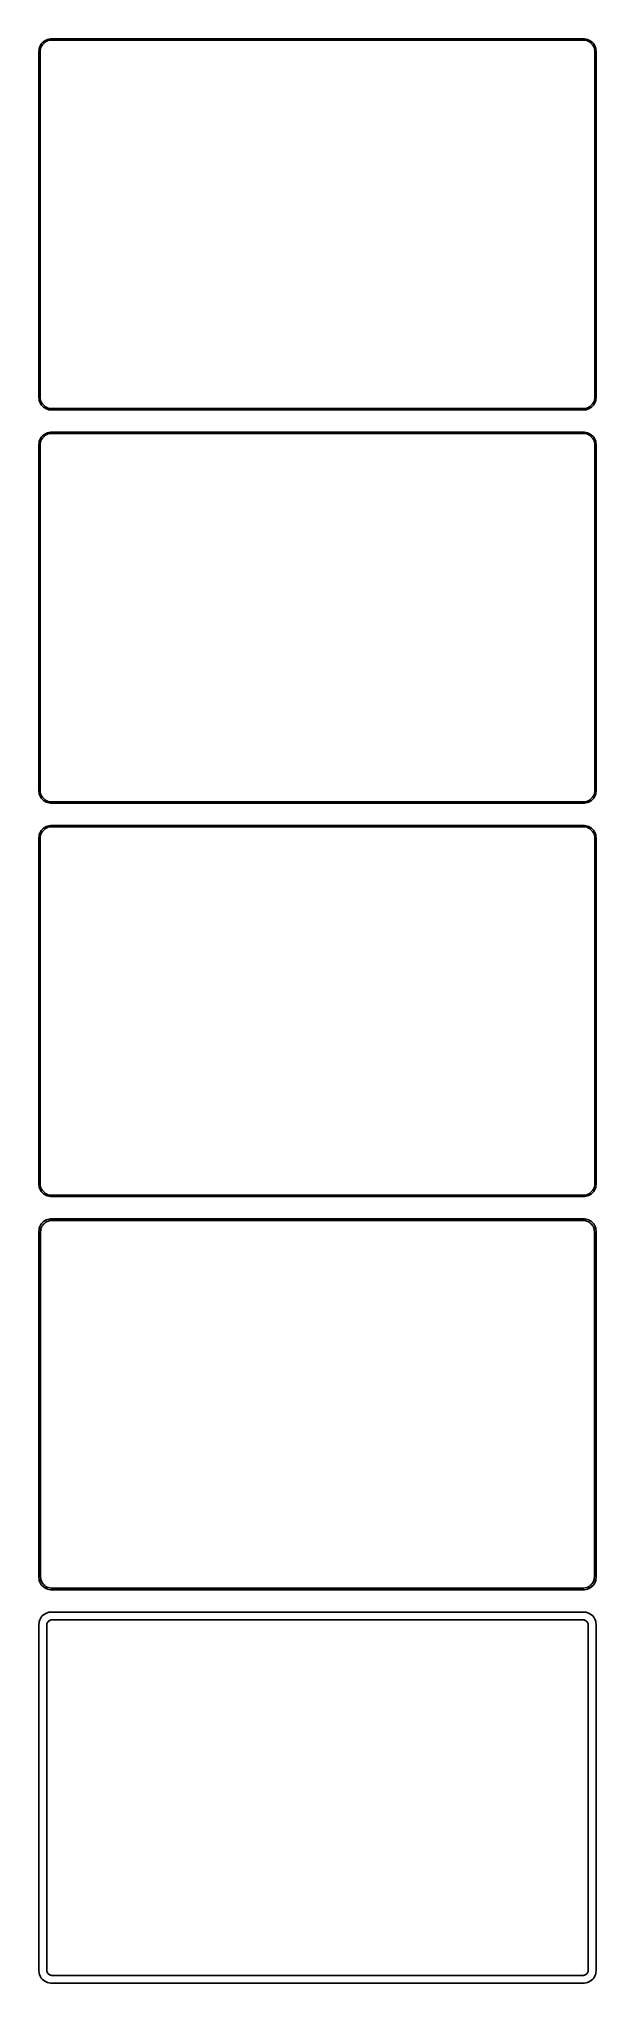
# Model space of a CAD drawing. Header units: metres. Extents: x -112 to 112, y 720 to 1506.
import ezdxf

# ---------------------------------------------------------------- set-up
doc = ezdxf.new("R2010")
doc.units = ezdxf.units.M

msp = doc.modelspace()

# ---------------------------------------------------------------- linework, layer by layer
for p, q in [((-112.461, 1501.63), (-112.5, 1501)), ((-112.343, 1502.24), (-112.461, 1501.63)), ((-112.149, 1502.84), (-112.343, 1502.24)), ((-111.882, 1503.41), (-112.149, 1502.84)), ((-112, 1500.75), (-111.963, 1501.35)), ((-111.963, 1501.35), (-111.851, 1501.93)), ((-111.545, 1503.94), (-111.882, 1503.41)), ((-111.851, 1501.93), (-111.666, 1502.5)), ((-111.666, 1502.5), (-111.412, 1503.04)), ((-111.145, 1504.42), (-111.545, 1503.94)), ((-111.412, 1503.04), (-111.093, 1503.54)), ((-110.687, 1504.85), (-111.145, 1504.42)), ((-111.093, 1503.54), (-110.713, 1504)), ((-110.713, 1504), (-110.278, 1504.41)), ((-110.179, 1505.22), (-110.687, 1504.85)), ((-110.278, 1504.41), (-109.795, 1504.76)), ((-109.629, 1505.52), (-110.179, 1505.22)), ((-109.795, 1504.76), (-109.272, 1505.05)), ((-109.045, 1505.76), (-109.629, 1505.52)), ((-109.272, 1505.05), (-108.718, 1505.27)), ((-108.437, 1505.91), (-109.045, 1505.76)), ((-108.718, 1505.27), (-108.14, 1505.42)), ((-107.814, 1505.99), (-108.437, 1505.91)), ((-108.14, 1505.42), (-107.548, 1505.49)), ((107.814, 1505.99), (-107.814, 1505.99)), ((-107.548, 1505.49), (107.548, 1505.49)), ((107.548, 1505.49), (108.14, 1505.42)), ((108.437, 1505.91), (107.814, 1505.99)), ((108.14, 1505.42), (108.718, 1505.27)), ((109.045, 1505.76), (108.437, 1505.91)), ((108.718, 1505.27), (109.272, 1505.05)), ((109.629, 1505.52), (109.045, 1505.76)), ((109.272, 1505.05), (109.795, 1504.76)), ((110.179, 1505.22), (109.629, 1505.52)), ((109.795, 1504.76), (110.278, 1504.41)), ((110.687, 1504.85), (110.179, 1505.22)), ((110.278, 1504.41), (110.713, 1504)), ((111.145, 1504.42), (110.687, 1504.85)), ((110.713, 1504), (111.093, 1503.54)), ((111.093, 1503.54), (111.412, 1503.04)), ((111.545, 1503.94), (111.145, 1504.42)), ((111.412, 1503.04), (111.666, 1502.5)), ((111.882, 1503.41), (111.545, 1503.94)), ((111.666, 1502.5), (111.851, 1501.93)), ((111.851, 1501.93), (111.963, 1501.35)), ((112.149, 1502.84), (111.882, 1503.41)), ((111.963, 1501.35), (112, 1500.75)), ((112.343, 1502.24), (112.149, 1502.84)), ((112.461, 1501.63), (112.343, 1502.24)), ((112.5, 1501), (112.461, 1501.63)), ((-112.5, 1501), (-112.5, 1361)), ((-112, 1361.25), (-112, 1500.75)), ((112, 1500.75), (112, 1361.25)), ((112.5, 1361), (112.5, 1501)), ((-112.5, 1361), (-112.461, 1360.37)), ((-112.461, 1360.37), (-112.343, 1359.76)), ((-112.343, 1359.76), (-112.149, 1359.16)), ((-111.963, 1360.65), (-112, 1361.25)), ((-111.851, 1360.07), (-111.963, 1360.65)), ((-111.666, 1359.5), (-111.851, 1360.07)), ((111.851, 1360.07), (111.666, 1359.5)), ((111.963, 1360.65), (111.851, 1360.07)), ((112, 1361.25), (111.963, 1360.65)), ((112.149, 1359.16), (112.343, 1359.76)), ((112.343, 1359.76), (112.461, 1360.37)), ((112.461, 1360.37), (112.5, 1361)), ((-112.149, 1359.16), (-111.882, 1358.59)), ((-111.882, 1358.59), (-111.545, 1358.06)), ((-111.412, 1358.96), (-111.666, 1359.5)), ((-111.545, 1358.06), (-111.145, 1357.58)), ((-111.093, 1358.46), (-111.412, 1358.96)), ((-111.145, 1357.58), (-110.687, 1357.15)), ((-110.713, 1358), (-111.093, 1358.46)), ((-110.278, 1357.59), (-110.713, 1358)), ((-110.687, 1357.15), (-110.179, 1356.78)), ((-109.795, 1357.24), (-110.278, 1357.59)), ((-110.179, 1356.78), (-109.629, 1356.48)), ((-109.272, 1356.95), (-109.795, 1357.24)), ((-109.629, 1356.48), (-109.045, 1356.24)), ((-108.718, 1356.73), (-109.272, 1356.95)), ((-109.045, 1356.24), (-108.437, 1356.09)), ((-108.14, 1356.58), (-108.718, 1356.73)), ((-108.437, 1356.09), (-107.814, 1356.01)), ((-107.548, 1356.51), (-108.14, 1356.58)), ((-107.814, 1356.01), (107.814, 1356.01)), ((107.548, 1356.51), (-107.548, 1356.51)), ((108.14, 1356.58), (107.548, 1356.51)), ((107.814, 1356.01), (108.437, 1356.09)), ((108.718, 1356.73), (108.14, 1356.58)), ((108.437, 1356.09), (109.045, 1356.24)), ((109.272, 1356.95), (108.718, 1356.73)), ((109.045, 1356.24), (109.629, 1356.48)), ((109.795, 1357.24), (109.272, 1356.95)), ((109.629, 1356.48), (110.179, 1356.78)), ((110.278, 1357.59), (109.795, 1357.24)), ((110.179, 1356.78), (110.687, 1357.15)), ((110.713, 1358), (110.278, 1357.59)), ((110.687, 1357.15), (111.145, 1357.58)), ((111.093, 1358.46), (110.713, 1358)), ((111.412, 1358.96), (111.093, 1358.46)), ((111.145, 1357.58), (111.545, 1358.06)), ((111.666, 1359.5), (111.412, 1358.96)), ((111.545, 1358.06), (111.882, 1358.59)), ((111.882, 1358.59), (112.149, 1359.16)), ((-111.882, 1344.41), (-112.149, 1343.84)), ((-111.545, 1344.94), (-111.882, 1344.41)), ((-111.666, 1343.5), (-111.412, 1344.04)), ((-111.145, 1345.42), (-111.545, 1344.94)), ((-111.412, 1344.04), (-111.093, 1344.54)), ((-110.687, 1345.85), (-111.145, 1345.42)), ((-111.093, 1344.54), (-110.713, 1345)), ((-110.713, 1345), (-110.278, 1345.41)), ((-110.179, 1346.22), (-110.687, 1345.85)), ((-110.278, 1345.41), (-109.795, 1345.76)), ((-109.629, 1346.52), (-110.179, 1346.22)), ((-109.795, 1345.76), (-109.272, 1346.05)), ((-109.045, 1346.76), (-109.629, 1346.52)), ((-109.272, 1346.05), (-108.718, 1346.27)), ((-108.437, 1346.91), (-109.045, 1346.76)), ((-108.718, 1346.27), (-108.14, 1346.42)), ((-107.814, 1346.99), (-108.437, 1346.91)), ((-108.14, 1346.42), (-107.548, 1346.49)), ((107.814, 1346.99), (-107.814, 1346.99)), ((-107.548, 1346.49), (107.548, 1346.49)), ((107.548, 1346.49), (108.14, 1346.42)), ((108.437, 1346.91), (107.814, 1346.99)), ((108.14, 1346.42), (108.718, 1346.27)), ((109.045, 1346.76), (108.437, 1346.91)), ((108.718, 1346.27), (109.272, 1346.05)), ((109.629, 1346.52), (109.045, 1346.76)), ((109.272, 1346.05), (109.795, 1345.76)), ((110.179, 1346.22), (109.629, 1346.52)), ((109.795, 1345.76), (110.278, 1345.41)), ((110.687, 1345.85), (110.179, 1346.22)), ((110.278, 1345.41), (110.713, 1345)), ((111.145, 1345.42), (110.687, 1345.85)), ((110.713, 1345), (111.093, 1344.54)), ((111.093, 1344.54), (111.412, 1344.04)), ((111.545, 1344.94), (111.145, 1345.42)), ((111.412, 1344.04), (111.666, 1343.5)), ((111.882, 1344.41), (111.545, 1344.94)), ((112.149, 1343.84), (111.882, 1344.41)), ((-112.461, 1342.63), (-112.5, 1342)), ((-112.5, 1342), (-112.5, 1202)), ((-112.343, 1343.24), (-112.461, 1342.63)), ((-112.149, 1343.84), (-112.343, 1343.24)), ((-112, 1341.75), (-111.963, 1342.35)), ((-112, 1202.25), (-112, 1341.75)), ((-111.963, 1342.35), (-111.851, 1342.93)), ((-111.851, 1342.93), (-111.666, 1343.5)), ((111.666, 1343.5), (111.851, 1342.93)), ((111.851, 1342.93), (111.963, 1342.35)), ((111.963, 1342.35), (112, 1341.75)), ((112, 1341.75), (112, 1202.25)), ((112.343, 1343.24), (112.149, 1343.84)), ((112.461, 1342.63), (112.343, 1343.24)), ((112.5, 1342), (112.461, 1342.63)), ((112.5, 1202), (112.5, 1342)), ((-112.5, 1202), (-112.461, 1201.37)), ((-112.461, 1201.37), (-112.343, 1200.76)), ((-112.343, 1200.76), (-112.149, 1200.16)), ((-112.149, 1200.16), (-111.882, 1199.59)), ((-111.963, 1201.65), (-112, 1202.25)), ((-111.851, 1201.07), (-111.963, 1201.65)), ((-111.882, 1199.59), (-111.545, 1199.06)), ((-111.666, 1200.5), (-111.851, 1201.07)), ((-111.412, 1199.96), (-111.666, 1200.5)), ((-111.545, 1199.06), (-111.145, 1198.58)), ((-111.093, 1199.46), (-111.412, 1199.96)), ((-111.145, 1198.58), (-110.687, 1198.15)), ((-110.713, 1199), (-111.093, 1199.46)), ((-110.278, 1198.59), (-110.713, 1199)), ((-110.687, 1198.15), (-110.179, 1197.78)), ((-109.795, 1198.24), (-110.278, 1198.59)), ((-110.179, 1197.78), (-109.629, 1197.48)), ((-109.272, 1197.95), (-109.795, 1198.24)), ((-109.629, 1197.48), (-109.045, 1197.24)), ((-108.718, 1197.73), (-109.272, 1197.95)), ((-109.045, 1197.24), (-108.437, 1197.09)), ((-108.14, 1197.58), (-108.718, 1197.73)), ((-108.437, 1197.09), (-107.814, 1197.01)), ((-107.548, 1197.51), (-108.14, 1197.58)), ((-107.814, 1197.01), (107.814, 1197.01)), ((107.548, 1197.51), (-107.548, 1197.51)), ((108.14, 1197.58), (107.548, 1197.51)), ((107.814, 1197.01), (108.437, 1197.09)), ((108.718, 1197.73), (108.14, 1197.58)), ((108.437, 1197.09), (109.045, 1197.24)), ((109.272, 1197.95), (108.718, 1197.73)), ((109.045, 1197.24), (109.629, 1197.48)), ((109.795, 1198.24), (109.272, 1197.95)), ((109.629, 1197.48), (110.179, 1197.78)), ((110.278, 1198.59), (109.795, 1198.24)), ((110.179, 1197.78), (110.687, 1198.15)), ((110.713, 1199), (110.278, 1198.59)), ((110.687, 1198.15), (111.145, 1198.58)), ((111.093, 1199.46), (110.713, 1199)), ((111.412, 1199.96), (111.093, 1199.46)), ((111.145, 1198.58), (111.545, 1199.06)), ((111.666, 1200.5), (111.412, 1199.96)), ((111.545, 1199.06), (111.882, 1199.59)), ((111.851, 1201.07), (111.666, 1200.5)), ((111.963, 1201.65), (111.851, 1201.07)), ((111.882, 1199.59), (112.149, 1200.16)), ((112, 1202.25), (111.963, 1201.65)), ((112.149, 1200.16), (112.343, 1200.76)), ((112.343, 1200.76), (112.461, 1201.37)), ((112.461, 1201.37), (112.5, 1202)), ((-110.687, 1186.85), (-111.145, 1186.42)), ((-110.179, 1187.22), (-110.687, 1186.85)), ((-109.629, 1187.52), (-110.179, 1187.22)), ((-109.795, 1186.76), (-109.272, 1187.05)), ((-109.045, 1187.76), (-109.629, 1187.52)), ((-109.272, 1187.05), (-108.718, 1187.27)), ((-108.437, 1187.91), (-109.045, 1187.76)), ((-108.718, 1187.27), (-108.14, 1187.42)), ((-107.814, 1187.99), (-108.437, 1187.91)), ((-108.14, 1187.42), (-107.548, 1187.49)), ((107.814, 1187.99), (-107.814, 1187.99)), ((-107.548, 1187.49), (107.548, 1187.49)), ((107.548, 1187.49), (108.14, 1187.42)), ((108.437, 1187.91), (107.814, 1187.99)), ((108.14, 1187.42), (108.718, 1187.27)), ((109.045, 1187.76), (108.437, 1187.91)), ((108.718, 1187.27), (109.272, 1187.05)), ((109.629, 1187.52), (109.045, 1187.76)), ((109.272, 1187.05), (109.795, 1186.76)), ((110.179, 1187.22), (109.629, 1187.52)), ((110.687, 1186.85), (110.179, 1187.22)), ((111.145, 1186.42), (110.687, 1186.85)), ((-112.461, 1183.63), (-112.5, 1183)), ((-112.5, 1183), (-112.5, 1043)), ((-112.343, 1184.24), (-112.461, 1183.63)), ((-112.149, 1184.84), (-112.343, 1184.24)), ((-111.882, 1185.41), (-112.149, 1184.84)), ((-112, 1182.75), (-111.963, 1183.35)), ((-112, 1043.25), (-112, 1182.75)), ((-111.963, 1183.35), (-111.851, 1183.93)), ((-111.545, 1185.94), (-111.882, 1185.41)), ((-111.851, 1183.93), (-111.666, 1184.5)), ((-111.666, 1184.5), (-111.412, 1185.04)), ((-111.145, 1186.42), (-111.545, 1185.94)), ((-111.412, 1185.04), (-111.093, 1185.54)), ((-111.093, 1185.54), (-110.713, 1186)), ((-110.713, 1186), (-110.278, 1186.41)), ((-110.278, 1186.41), (-109.795, 1186.76)), ((109.795, 1186.76), (110.278, 1186.41)), ((110.278, 1186.41), (110.713, 1186)), ((110.713, 1186), (111.093, 1185.54)), ((111.093, 1185.54), (111.412, 1185.04)), ((111.545, 1185.94), (111.145, 1186.42)), ((111.412, 1185.04), (111.666, 1184.5)), ((111.882, 1185.41), (111.545, 1185.94)), ((111.666, 1184.5), (111.851, 1183.93)), ((111.851, 1183.93), (111.963, 1183.35)), ((112.149, 1184.84), (111.882, 1185.41)), ((111.963, 1183.35), (112, 1182.75)), ((112, 1182.75), (112, 1043.25)), ((112.343, 1184.24), (112.149, 1184.84)), ((112.461, 1183.63), (112.343, 1184.24)), ((112.5, 1183), (112.461, 1183.63)), ((112.5, 1043), (112.5, 1183)), ((-112.5, 1043), (-112.461, 1042.37)), ((-112.461, 1042.37), (-112.343, 1041.76)), ((-112.343, 1041.76), (-112.149, 1041.16)), ((-112.149, 1041.16), (-111.882, 1040.59)), ((-111.963, 1042.65), (-112, 1043.25)), ((-111.851, 1042.07), (-111.963, 1042.65)), ((-111.882, 1040.59), (-111.545, 1040.06)), ((-111.666, 1041.5), (-111.851, 1042.07)), ((-111.412, 1040.96), (-111.666, 1041.5)), ((-111.545, 1040.06), (-111.145, 1039.58)), ((-111.093, 1040.46), (-111.412, 1040.96)), ((-111.145, 1039.58), (-110.687, 1039.15)), ((-110.713, 1040), (-111.093, 1040.46)), ((-110.278, 1039.59), (-110.713, 1040)), ((-110.687, 1039.15), (-110.179, 1038.78)), ((-109.795, 1039.24), (-110.278, 1039.59)), ((-110.179, 1038.78), (-109.629, 1038.48)), ((-109.272, 1038.95), (-109.795, 1039.24)), ((-109.629, 1038.48), (-109.045, 1038.24)), ((-108.718, 1038.73), (-109.272, 1038.95)), ((-109.045, 1038.24), (-108.437, 1038.09)), ((-108.14, 1038.58), (-108.718, 1038.73)), ((-108.437, 1038.09), (-107.814, 1038.01)), ((-107.548, 1038.51), (-108.14, 1038.58)), ((-107.814, 1038.01), (107.814, 1038.01)), ((107.548, 1038.51), (-107.548, 1038.51)), ((108.14, 1038.58), (107.548, 1038.51)), ((107.814, 1038.01), (108.437, 1038.09)), ((108.718, 1038.73), (108.14, 1038.58)), ((108.437, 1038.09), (109.045, 1038.24)), ((109.272, 1038.95), (108.718, 1038.73)), ((109.045, 1038.24), (109.629, 1038.48)), ((109.795, 1039.24), (109.272, 1038.95)), ((109.629, 1038.48), (110.179, 1038.78)), ((110.278, 1039.59), (109.795, 1039.24)), ((110.179, 1038.78), (110.687, 1039.15)), ((110.713, 1040), (110.278, 1039.59)), ((110.687, 1039.15), (111.145, 1039.58)), ((111.093, 1040.46), (110.713, 1040)), ((111.412, 1040.96), (111.093, 1040.46)), ((111.145, 1039.58), (111.545, 1040.06)), ((111.666, 1041.5), (111.412, 1040.96)), ((111.545, 1040.06), (111.882, 1040.59)), ((111.851, 1042.07), (111.666, 1041.5)), ((111.963, 1042.65), (111.851, 1042.07)), ((111.882, 1040.59), (112.149, 1041.16)), ((112, 1043.25), (111.963, 1042.65)), ((112.149, 1041.16), (112.343, 1041.76)), ((112.343, 1041.76), (112.461, 1042.37)), ((112.461, 1042.37), (112.5, 1043)), ((-112.461, 1024.63), (-112.5, 1024)), ((-112.5, 1024), (-112.5, 884)), ((-112.343, 1025.24), (-112.461, 1024.63)), ((-112.149, 1025.84), (-112.343, 1025.24)), ((-111.882, 1026.41), (-112.149, 1025.84)), ((-111.545, 1026.94), (-111.882, 1026.41)), ((-111.828, 1023.75), (-111.792, 1024.32)), ((-111.828, 884.25), (-111.828, 1023.75)), ((-111.792, 1024.32), (-111.685, 1024.89)), ((-111.685, 1024.89), (-111.507, 1025.44)), ((-111.145, 1027.42), (-111.545, 1026.94)), ((-111.507, 1025.44), (-111.262, 1025.96)), ((-111.262, 1025.96), (-110.954, 1026.44)), ((-110.687, 1027.85), (-111.145, 1027.42)), ((-110.954, 1026.44), (-110.588, 1026.88)), ((-110.179, 1028.22), (-110.687, 1027.85)), ((-110.588, 1026.88), (-110.168, 1027.28)), ((-109.629, 1028.52), (-110.179, 1028.22)), ((-110.168, 1027.28), (-109.703, 1027.62)), ((-109.703, 1027.62), (-109.199, 1027.89)), ((-109.045, 1028.76), (-109.629, 1028.52)), ((-109.199, 1027.89), (-108.665, 1028.1)), ((-108.437, 1028.91), (-109.045, 1028.76)), ((-108.665, 1028.1), (-108.108, 1028.25)), ((-107.814, 1028.99), (-108.437, 1028.91)), ((-108.108, 1028.25), (-107.537, 1028.32)), ((107.814, 1028.99), (-107.814, 1028.99)), ((-107.537, 1028.32), (107.537, 1028.32)), ((107.537, 1028.32), (108.108, 1028.25)), ((108.437, 1028.91), (107.814, 1028.99)), ((108.108, 1028.25), (108.665, 1028.1)), ((109.045, 1028.76), (108.437, 1028.91)), ((108.665, 1028.1), (109.199, 1027.89)), ((109.629, 1028.52), (109.045, 1028.76)), ((109.199, 1027.89), (109.703, 1027.62)), ((110.179, 1028.22), (109.629, 1028.52)), ((109.703, 1027.62), (110.168, 1027.28)), ((110.168, 1027.28), (110.588, 1026.88)), ((110.687, 1027.85), (110.179, 1028.22)), ((110.588, 1026.88), (110.954, 1026.44)), ((111.145, 1027.42), (110.687, 1027.85)), ((110.954, 1026.44), (111.262, 1025.96)), ((111.545, 1026.94), (111.145, 1027.42)), ((111.262, 1025.96), (111.507, 1025.44)), ((111.507, 1025.44), (111.685, 1024.89)), ((111.882, 1026.41), (111.545, 1026.94)), ((111.685, 1024.89), (111.792, 1024.32)), ((111.792, 1024.32), (111.828, 1023.75)), ((111.828, 1023.75), (111.828, 884.25)), ((112.149, 1025.84), (111.882, 1026.41)), ((112.343, 1025.24), (112.149, 1025.84)), ((112.461, 1024.63), (112.343, 1025.24)), ((112.5, 1024), (112.461, 1024.63)), ((112.5, 884), (112.5, 1024)), ((-112.5, 884), (-112.461, 883.373)), ((-112.461, 883.373), (-112.343, 882.757)), ((-112.343, 882.757), (-112.149, 882.159)), ((-112.149, 882.159), (-111.882, 881.591)), ((-111.882, 881.591), (-111.545, 881.061)), ((-111.792, 883.676), (-111.828, 884.25)), ((-111.685, 883.111), (-111.792, 883.676)), ((-111.507, 882.565), (-111.685, 883.111)), ((-111.545, 881.061), (-111.145, 880.577)), ((-111.262, 882.044), (-111.507, 882.565)), ((-110.954, 881.559), (-111.262, 882.044)), ((-111.145, 880.577), (-110.687, 880.147)), ((-110.588, 881.116), (-110.954, 881.559)), ((-110.168, 880.722), (-110.588, 881.116)), ((-109.703, 880.384), (-110.168, 880.722)), ((-109.199, 880.107), (-109.703, 880.384)), ((109.703, 880.384), (109.199, 880.107)), ((110.168, 880.722), (109.703, 880.384)), ((110.588, 881.116), (110.168, 880.722)), ((110.954, 881.559), (110.588, 881.116)), ((110.687, 880.147), (111.145, 880.577)), ((111.262, 882.044), (110.954, 881.559)), ((111.145, 880.577), (111.545, 881.061)), ((111.507, 882.565), (111.262, 882.044)), ((111.685, 883.111), (111.507, 882.565)), ((111.545, 881.061), (111.882, 881.591)), ((111.792, 883.676), (111.685, 883.111)), ((111.828, 884.25), (111.792, 883.676)), ((111.882, 881.591), (112.149, 882.159)), ((112.149, 882.159), (112.343, 882.757)), ((112.343, 882.757), (112.461, 883.373)), ((112.461, 883.373), (112.5, 884)), ((-110.687, 880.147), (-110.179, 879.778)), ((-110.179, 879.778), (-109.629, 879.476)), ((-109.629, 879.476), (-109.045, 879.245)), ((-108.665, 879.896), (-109.199, 880.107)), ((-109.045, 879.245), (-108.437, 879.089)), ((-108.108, 879.753), (-108.665, 879.896)), ((-108.437, 879.089), (-107.814, 879.01)), ((-107.537, 879.681), (-108.108, 879.753)), ((-107.814, 879.01), (107.814, 879.01)), ((107.537, 879.681), (-107.537, 879.681)), ((108.108, 879.753), (107.537, 879.681)), ((107.814, 879.01), (108.437, 879.089)), ((108.665, 879.896), (108.108, 879.753)), ((108.437, 879.089), (109.045, 879.245)), ((109.199, 880.107), (108.665, 879.896)), ((109.045, 879.245), (109.629, 879.476)), ((109.629, 879.476), (110.179, 879.778)), ((110.179, 879.778), (110.687, 880.147)), ((-112.461, 865.627), (-112.5, 865)), ((-112.5, 865), (-112.5, 725)), ((-112.343, 866.243), (-112.461, 865.627)), ((-112.149, 866.841), (-112.343, 866.243)), ((-111.882, 867.409), (-112.149, 866.841)), ((-111.545, 867.939), (-111.882, 867.409)), ((-111.145, 868.423), (-111.545, 867.939)), ((-110.687, 868.853), (-111.145, 868.423)), ((-110.179, 869.222), (-110.687, 868.853)), ((-109.629, 869.524), (-110.179, 869.222)), ((-109.045, 869.755), (-109.629, 869.524)), ((-109.36, 864.75), (-109.343, 865.014)), ((-109.36, 725.25), (-109.36, 864.75)), ((-109.343, 865.014), (-109.293, 865.275)), ((-109.293, 865.275), (-109.211, 865.527)), ((-109.211, 865.527), (-109.099, 865.766)), ((-109.099, 865.766), (-108.957, 865.99)), ((-108.437, 869.911), (-109.045, 869.755)), ((-108.957, 865.99), (-108.788, 866.194)), ((-108.788, 866.194), (-108.595, 866.376)), ((-108.595, 866.376), (-108.38, 866.531)), ((-107.814, 869.99), (-108.437, 869.911)), ((-108.38, 866.531), (-108.148, 866.659)), ((-108.148, 866.659), (-107.902, 866.756)), ((-107.902, 866.756), (-107.645, 866.822)), ((107.814, 869.99), (-107.814, 869.99)), ((-107.645, 866.822), (-107.382, 866.855)), ((-107.382, 866.855), (107.382, 866.855)), ((107.382, 866.855), (107.645, 866.822)), ((107.645, 866.822), (107.902, 866.756)), ((108.437, 869.911), (107.814, 869.99)), ((107.902, 866.756), (108.148, 866.659)), ((108.148, 866.659), (108.38, 866.531)), ((108.38, 866.531), (108.595, 866.376)), ((109.045, 869.755), (108.437, 869.911)), ((108.595, 866.376), (108.788, 866.194)), ((108.788, 866.194), (108.957, 865.99)), ((108.957, 865.99), (109.099, 865.766)), ((109.629, 869.524), (109.045, 869.755)), ((109.099, 865.766), (109.211, 865.527)), ((109.211, 865.527), (109.293, 865.275)), ((109.293, 865.275), (109.343, 865.014)), ((109.343, 865.014), (109.36, 864.75)), ((109.36, 864.75), (109.36, 725.25)), ((110.179, 869.222), (109.629, 869.524)), ((110.687, 868.853), (110.179, 869.222)), ((111.145, 868.423), (110.687, 868.853)), ((111.545, 867.939), (111.145, 868.423)), ((111.882, 867.409), (111.545, 867.939)), ((112.149, 866.841), (111.882, 867.409)), ((112.343, 866.243), (112.149, 866.841)), ((112.461, 865.627), (112.343, 866.243)), ((112.5, 865), (112.461, 865.627)), ((112.5, 725), (112.5, 865)), ((-112.5, 725), (-112.461, 724.373)), ((-112.461, 724.373), (-112.343, 723.757)), ((-112.343, 723.757), (-112.149, 723.159)), ((-112.149, 723.159), (-111.882, 722.591)), ((-109.343, 724.986), (-109.36, 725.25)), ((-109.293, 724.725), (-109.343, 724.986)), ((-109.211, 724.473), (-109.293, 724.725)), ((-109.099, 724.234), (-109.211, 724.473)), ((-108.957, 724.01), (-109.099, 724.234)), ((-108.788, 723.806), (-108.957, 724.01)), ((-108.595, 723.624), (-108.788, 723.806)), ((-108.38, 723.469), (-108.595, 723.624)), ((-108.148, 723.341), (-108.38, 723.469)), ((-107.902, 723.244), (-108.148, 723.341)), ((-107.645, 723.178), (-107.902, 723.244)), ((-107.382, 723.145), (-107.645, 723.178)), ((107.382, 723.145), (-107.382, 723.145)), ((107.645, 723.178), (107.382, 723.145)), ((107.902, 723.244), (107.645, 723.178)), ((108.148, 723.341), (107.902, 723.244)), ((108.38, 723.469), (108.148, 723.341)), ((108.595, 723.624), (108.38, 723.469)), ((108.788, 723.806), (108.595, 723.624)), ((108.957, 724.01), (108.788, 723.806)), ((109.099, 724.234), (108.957, 724.01)), ((109.211, 724.473), (109.099, 724.234)), ((109.293, 724.725), (109.211, 724.473)), ((109.343, 724.986), (109.293, 724.725)), ((109.36, 725.25), (109.343, 724.986)), ((111.882, 722.591), (112.149, 723.159)), ((112.149, 723.159), (112.343, 723.757)), ((112.343, 723.757), (112.461, 724.373)), ((112.461, 724.373), (112.5, 725)), ((-111.882, 722.591), (-111.545, 722.061)), ((-111.545, 722.061), (-111.145, 721.577)), ((-111.145, 721.577), (-110.687, 721.147)), ((-110.687, 721.147), (-110.179, 720.778)), ((-110.179, 720.778), (-109.629, 720.476)), ((-109.629, 720.476), (-109.045, 720.245)), ((-109.045, 720.245), (-108.437, 720.089)), ((-108.437, 720.089), (-107.814, 720.01)), ((-107.814, 720.01), (107.814, 720.01)), ((107.814, 720.01), (108.437, 720.089)), ((108.437, 720.089), (109.045, 720.245)), ((109.045, 720.245), (109.629, 720.476)), ((109.629, 720.476), (110.179, 720.778)), ((110.179, 720.778), (110.687, 721.147)), ((110.687, 721.147), (111.145, 721.577)), ((111.145, 721.577), (111.545, 722.061)), ((111.545, 722.061), (111.882, 722.591))]:
    msp.add_line(p, q)

doc.saveas('drawing.dxf')
